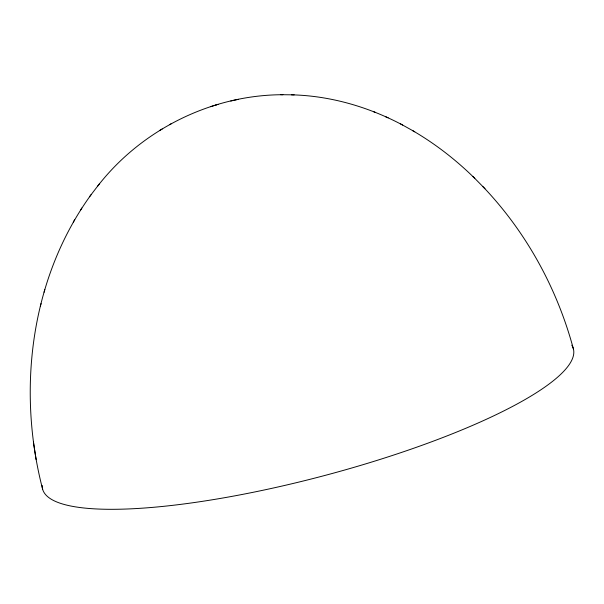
<?xml version="1.0" encoding="UTF-8"?>
<svg xmlns="http://www.w3.org/2000/svg" width="604" height="604" viewBox="0 0 604 604"><rect width="100%" height="100%" fill="white"/><g stroke="black" fill="none" stroke-linecap="round" stroke-linejoin="round"><path stroke-width="0.91" d="M91.106 194.669C30.343 278.376 16.942 390.29 42.605 489.097M40.355 306.258L41.072 303.57M44.107 292.208L44.809 289.603M73.295 222.03L74.692 219.743M80.498 210.184L81.812 208.025M97.772 185.979C141.525 129.633 211.543 94.828 282.921 94.715M89.505 196.761L99.26 184.031M159.856 130.351L162.197 128.992M169.588 124.666L171.566 123.518M215.968 104.998L210.607 106.674M216.043 104.99L218.044 104.364M230.766 101.004L232.804 100.558M238.361 99.343L232.88 100.528M291.475 94.82C330.252 95.742 368.493 106.87 402.634 125.036M280.633 94.692L294.186 94.851M373.393 111.574L375.658 112.533M385.737 116.791L388.168 117.825M412.396 130.487C435.137 143.669 456.073 159.939 474.789 178.369M400.414 123.82L414.744 131.778M483.034 186.749C526.212 231.981 557.167 288.486 573.37 348.81M472.887 176.451L484.997 188.735M33.416 441.909L36.142 459.652M571.792 345.201A274.495 58.943 -14.8 0 1 323.631 475.786A274.495 58.943 -14.8 0 1 42.174 485.405"/></g></svg>
